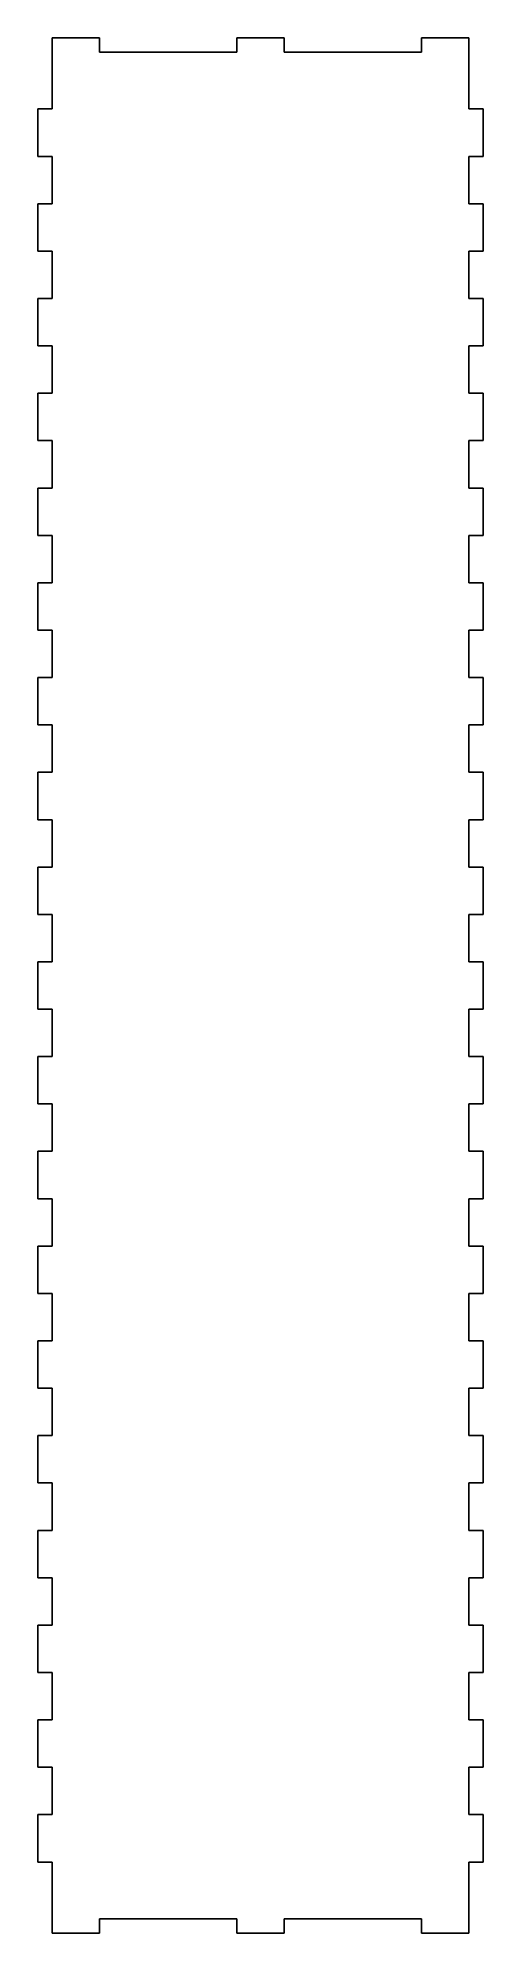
# Model space of a CAD drawing. Extents: x -3 to 91, y -3 to 397.
import ezdxf

# ---------------------------------------------------------------- set-up
doc = ezdxf.new("R2010")
doc.units = 0
doc.header["$MEASUREMENT"] = 0
doc.layers.add('Sketch6', color=7, linetype='Continuous')

msp = doc.modelspace()

# ---------------------------------------------------------------- linework, layer by layer
at = {"layer": 'Sketch6'}
for p, q in [((0, 397, 2.99), (0, 396.95, 2.99)), ((9.97, 397, 2.99), (0, 397, 2.99)), ((0, 396.95, 2.99), (0, 382, 2.99)), ((10, 397, 2.99), (9.97, 397, 2.99)), ((10, 394.01, 2.99), (10, 397, 2.99)), ((48.97, 397, 2.99), (39, 397, 2.99)), ((39, 397, 2.99), (39, 396.99, 2.99)), ((39, 396.99, 2.99), (39, 394, 2.99)), ((49, 397, 2.99), (48.97, 397, 2.99)), ((49, 394.01, 2.99), (49, 397, 2.99)), ((87.97, 397, 2.99), (78, 397, 2.99)), ((78, 397, 2.99), (78, 396.99, 2.99)), ((78, 396.99, 2.99), (78, 394, 2.99)), ((88, 397, 2.99), (87.97, 397, 2.99)), ((88, 382.05, 2.99), (88, 397, 2.99)), ((10, 394, 2.99), (10, 394.01, 2.99)), ((38.9, 394, 2.99), (10, 394, 2.99)), ((39, 394, 2.99), (38.9, 394, 2.99)), ((49, 394, 2.99), (49, 394.01, 2.99)), ((77.9, 394, 2.99), (49, 394, 2.99)), ((78, 394, 2.99), (77.9, 394, 2.99)), ((-3, 382, 2.99), (-3, 381.97, 2.99)), ((-0.01, 382, 2.99), (-3, 382, 2.99)), ((-3, 381.97, 2.99), (-3, 372, 2.99)), ((0, 382, 2.99), (-0.01, 382, 2.99)), ((88, 382, 2.99), (88, 382.05, 2.99)), ((90.99, 382, 2.99), (88, 382, 2.99)), ((91, 382, 2.99), (90.99, 382, 2.99)), ((91, 372.03, 2.99), (91, 382, 2.99)), ((-3, 372, 2.99), (-2.99, 372, 2.99)), ((-2.99, 372, 2.99), (0, 372, 2.99)), ((0, 372, 2.99), (0, 371.97, 2.99)), ((88, 372, 2.99), (88.01, 372, 2.99)), ((88, 362.03, 2.99), (88, 372, 2.99)), ((88.01, 372, 2.99), (91, 372, 2.99)), ((91, 372, 2.99), (91, 372.03, 2.99)), ((0, 371.97, 2.99), (0, 362, 2.99)), ((-0.01, 362, 2.99), (-3, 362, 2.99)), ((-3, 362, 2.99), (-3, 361.97, 2.99)), ((-3, 361.97, 2.99), (-3, 352, 2.99)), ((0, 362, 2.99), (-0.01, 362, 2.99)), ((88, 362, 2.99), (88, 362.03, 2.99)), ((90.99, 362, 2.99), (88, 362, 2.99)), ((91, 362, 2.99), (90.99, 362, 2.99)), ((91, 352.03, 2.99), (91, 362, 2.99)), ((-3, 352, 2.99), (-2.99, 352, 2.99)), ((-2.99, 352, 2.99), (0, 352, 2.99)), ((0, 352, 2.99), (0, 351.97, 2.99)), ((88, 352, 2.99), (88.01, 352, 2.99)), ((88, 342.03, 2.99), (88, 352, 2.99)), ((88.01, 352, 2.99), (91, 352, 2.99)), ((91, 352, 2.99), (91, 352.03, 2.99)), ((0, 351.97, 2.99), (0, 342, 2.99)), ((-0.01, 342, 2.99), (-3, 342, 2.99)), ((-3, 342, 2.99), (-3, 341.97, 2.99)), ((-3, 341.97, 2.99), (-3, 332, 2.99)), ((0, 342, 2.99), (-0.01, 342, 2.99)), ((88, 342, 2.99), (88, 342.03, 2.99)), ((90.99, 342, 2.99), (88, 342, 2.99)), ((91, 342, 2.99), (90.99, 342, 2.99)), ((91, 332.03, 2.99), (91, 342, 2.99)), ((-3, 332, 2.99), (-2.99, 332, 2.99)), ((-2.99, 332, 2.99), (0, 332, 2.99)), ((0, 332, 2.99), (0, 331.97, 2.99)), ((88, 332, 2.99), (88.01, 332, 2.99)), ((88, 322.03, 2.99), (88, 332, 2.99)), ((88.01, 332, 2.99), (91, 332, 2.99)), ((91, 332, 2.99), (91, 332.03, 2.99)), ((0, 331.97, 2.99), (0, 322, 2.99)), ((-3, 322, 2.99), (-3, 321.97, 2.99)), ((-0.01, 322, 2.99), (-3, 322, 2.99)), ((-3, 321.97, 2.99), (-3, 312, 2.99)), ((0, 322, 2.99), (-0.01, 322, 2.99)), ((88, 322, 2.99), (88, 322.03, 2.99)), ((90.99, 322, 2.99), (88, 322, 2.99)), ((91, 322, 2.99), (90.99, 322, 2.99)), ((91, 312.03, 2.99), (91, 322, 2.99)), ((-3, 312, 2.99), (-2.99, 312, 2.99)), ((-2.99, 312, 2.99), (0, 312, 2.99)), ((0, 312, 2.99), (0, 311.97, 2.99)), ((88, 312, 2.99), (88.01, 312, 2.99)), ((88, 302.03, 2.99), (88, 312, 2.99)), ((88.01, 312, 2.99), (91, 312, 2.99)), ((91, 312, 2.99), (91, 312.03, 2.99)), ((0, 311.97, 2.99), (0, 302, 2.99)), ((-3, 302, 2.99), (-3, 301.97, 2.99)), ((-0.01, 302, 2.99), (-3, 302, 2.99)), ((-3, 301.97, 2.99), (-3, 292, 2.99)), ((0, 302, 2.99), (-0.01, 302, 2.99)), ((88, 302, 2.99), (88, 302.03, 2.99)), ((90.99, 302, 2.99), (88, 302, 2.99)), ((91, 302, 2.99), (90.99, 302, 2.99)), ((91, 292.03, 2.99), (91, 302, 2.99)), ((-3, 292, 2.99), (-2.99, 292, 2.99)), ((-2.99, 292, 2.99), (0, 292, 2.99)), ((0, 292, 2.99), (0, 291.97, 2.99)), ((88, 282.03, 2.99), (88, 292, 2.99)), ((88, 292, 2.99), (88.01, 292, 2.99)), ((88.01, 292, 2.99), (91, 292, 2.99)), ((91, 292, 2.99), (91, 292.03, 2.99)), ((0, 291.97, 2.99), (0, 282, 2.99)), ((-3, 282, 2.99), (-3, 281.97, 2.99)), ((-0.01, 282, 2.99), (-3, 282, 2.99)), ((-3, 281.97, 2.99), (-3, 272, 2.99)), ((0, 282, 2.99), (-0.01, 282, 2.99)), ((88, 282, 2.99), (88, 282.03, 2.99)), ((90.99, 282, 2.99), (88, 282, 2.99)), ((91, 282, 2.99), (90.99, 282, 2.99)), ((91, 272.03, 2.99), (91, 282, 2.99)), ((-3, 272, 2.99), (-2.99, 272, 2.99)), ((-2.99, 272, 2.99), (0, 272, 2.99)), ((0, 272, 2.99), (0, 271.97, 2.99)), ((88, 272, 2.99), (88.01, 272, 2.99)), ((88, 262.03, 2.99), (88, 272, 2.99)), ((88.01, 272, 2.99), (91, 272, 2.99)), ((91, 272, 2.99), (91, 272.03, 2.99)), ((0, 271.97, 2.99), (0, 262, 2.99)), ((-3, 262, 2.99), (-3, 261.97, 2.99)), ((-0.01, 262, 2.99), (-3, 262, 2.99)), ((-3, 261.97, 2.99), (-3, 252, 2.99)), ((0, 262, 2.99), (-0.01, 262, 2.99)), ((88, 262, 2.99), (88, 262.03, 2.99)), ((90.99, 262, 2.99), (88, 262, 2.99)), ((91, 262, 2.99), (90.99, 262, 2.99)), ((91, 252.03, 2.99), (91, 262, 2.99)), ((-3, 252, 2.99), (-2.99, 252, 2.99)), ((-2.99, 252, 2.99), (0, 252, 2.99)), ((0, 252, 2.99), (0, 251.97, 2.99)), ((88, 242.03, 2.99), (88, 252, 2.99)), ((88, 252, 2.99), (88.01, 252, 2.99)), ((88.01, 252, 2.99), (91, 252, 2.99)), ((91, 252, 2.99), (91, 252.03, 2.99)), ((0, 251.97, 2.99), (0, 242, 2.99)), ((-0.01, 242, 2.99), (-3, 242, 2.99)), ((-3, 242, 2.99), (-3, 241.97, 2.99)), ((-3, 241.97, 2.99), (-3, 232, 2.99)), ((0, 242, 2.99), (-0.01, 242, 2.99)), ((88, 242, 2.99), (88, 242.03, 2.99)), ((90.99, 242, 2.99), (88, 242, 2.99)), ((91, 242, 2.99), (90.99, 242, 2.99)), ((91, 232.03, 2.99), (91, 242, 2.99)), ((-3, 232, 2.99), (-2.99, 232, 2.99)), ((-2.99, 232, 2.99), (0, 232, 2.99)), ((0, 232, 2.99), (0, 231.97, 2.99)), ((88, 232, 2.99), (88.01, 232, 2.99)), ((88, 222.03, 2.99), (88, 232, 2.99)), ((88.01, 232, 2.99), (91, 232, 2.99)), ((91, 232, 2.99), (91, 232.03, 2.99)), ((0, 231.97, 2.99), (0, 222, 2.99)), ((-0.01, 222, 2.99), (-3, 222, 2.99)), ((-3, 222, 2.99), (-3, 221.97, 2.99)), ((-3, 221.97, 2.99), (-3, 212, 2.99)), ((0, 222, 2.99), (-0.01, 222, 2.99)), ((88, 222, 2.99), (88, 222.03, 2.99)), ((90.99, 222, 2.99), (88, 222, 2.99)), ((91, 222, 2.99), (90.99, 222, 2.99)), ((91, 212.03, 2.99), (91, 222, 2.99)), ((-3, 212, 2.99), (-2.99, 212, 2.99)), ((-2.99, 212, 2.99), (0, 212, 2.99)), ((0, 212, 2.99), (0, 211.97, 2.99)), ((88, 212, 2.99), (88.01, 212, 2.99)), ((88, 202.03, 2.99), (88, 212, 2.99)), ((88.01, 212, 2.99), (91, 212, 2.99)), ((91, 212, 2.99), (91, 212.03, 2.99)), ((0, 211.97, 2.99), (0, 202, 2.99)), ((-0.01, 202, 2.99), (-3, 202, 2.99)), ((-3, 202, 2.99), (-3, 201.97, 2.99)), ((-3, 201.97, 2.99), (-3, 192, 2.99)), ((0, 202, 2.99), (-0.01, 202, 2.99)), ((88, 202, 2.99), (88, 202.03, 2.99)), ((90.99, 202, 2.99), (88, 202, 2.99)), ((91, 202, 2.99), (90.99, 202, 2.99)), ((91, 192.03, 2.99), (91, 202, 2.99)), ((-3, 192, 2.99), (-2.99, 192, 2.99)), ((-2.99, 192, 2.99), (0, 192, 2.99)), ((0, 192, 2.99), (0, 191.97, 2.99)), ((88, 182.03, 2.99), (88, 192, 2.99)), ((88, 192, 2.99), (88.01, 192, 2.99)), ((88.01, 192, 2.99), (91, 192, 2.99)), ((91, 192, 2.99), (91, 192.03, 2.99)), ((0, 191.97, 2.99), (0, 182, 2.99)), ((-0.01, 182, 2.99), (-3, 182, 2.99)), ((-3, 182, 2.99), (-3, 181.97, 2.99)), ((-3, 181.97, 2.99), (-3, 172, 2.99)), ((0, 182, 2.99), (-0.01, 182, 2.99)), ((88, 182, 2.99), (88, 182.03, 2.99)), ((90.99, 182, 2.99), (88, 182, 2.99)), ((91, 182, 2.99), (90.99, 182, 2.99)), ((91, 172.03, 2.99), (91, 182, 2.99)), ((-3, 172, 2.99), (-2.99, 172, 2.99)), ((-2.99, 172, 2.99), (0, 172, 2.99)), ((0, 172, 2.99), (0, 171.97, 2.99)), ((88, 162.03, 2.99), (88, 172, 2.99)), ((88, 172, 2.99), (88.01, 172, 2.99)), ((88.01, 172, 2.99), (91, 172, 2.99)), ((91, 172, 2.99), (91, 172.03, 2.99)), ((0, 171.97, 2.99), (0, 162, 2.99)), ((-3, 162, 2.99), (-3, 161.97, 2.99)), ((-0.01, 162, 2.99), (-3, 162, 2.99)), ((-3, 161.97, 2.99), (-3, 152, 2.99)), ((0, 162, 2.99), (-0.01, 162, 2.99)), ((88, 162, 2.99), (88, 162.03, 2.99)), ((90.99, 162, 2.99), (88, 162, 2.99)), ((91, 162, 2.99), (90.99, 162, 2.99)), ((91, 152.03, 2.99), (91, 162, 2.99)), ((91, 152, 2.99), (91, 152.03, 2.99)), ((-3, 152, 2.99), (-2.99, 152, 2.99)), ((-2.99, 152, 2.99), (0, 152, 2.99)), ((0, 152, 2.99), (0, 151.97, 2.99)), ((0, 151.97, 2.99), (0, 142, 2.99)), ((88, 142.03, 2.99), (88, 152, 2.99)), ((88, 152, 2.99), (88.01, 152, 2.99)), ((88.01, 152, 2.99), (91, 152, 2.99)), ((-0.01, 142, 2.99), (-3, 142, 2.99)), ((-3, 142, 2.99), (-3, 141.97, 2.99)), ((-3, 141.97, 2.99), (-3, 132, 2.99)), ((0, 142, 2.99), (-0.01, 142, 2.99)), ((88, 142, 2.99), (88, 142.03, 2.99)), ((90.99, 142, 2.99), (88, 142, 2.99)), ((91, 142, 2.99), (90.99, 142, 2.99)), ((91, 132.03, 2.99), (91, 142, 2.99)), ((91, 132, 2.99), (91, 132.03, 2.99)), ((-3, 132, 2.99), (-2.99, 132, 2.99)), ((-2.99, 132, 2.99), (0, 132, 2.99)), ((0, 132, 2.99), (0, 131.97, 2.99)), ((0, 131.97, 2.99), (0, 122, 2.99)), ((88, 122.03, 2.99), (88, 132, 2.99)), ((88, 132, 2.99), (88.01, 132, 2.99)), ((88.01, 132, 2.99), (91, 132, 2.99)), ((-3, 122, 2.99), (-3, 121.97, 2.99)), ((-0.01, 122, 2.99), (-3, 122, 2.99)), ((-3, 121.97, 2.99), (-3, 112, 2.99)), ((0, 122, 2.99), (-0.01, 122, 2.99)), ((88, 122, 2.99), (88, 122.03, 2.99)), ((90.99, 122, 2.99), (88, 122, 2.99)), ((91, 122, 2.99), (90.99, 122, 2.99)), ((91, 112.03, 2.99), (91, 122, 2.99)), ((91, 112, 2.99), (91, 112.03, 2.99)), ((-3, 112, 2.99), (-2.99, 112, 2.99)), ((-2.99, 112, 2.99), (0, 112, 2.99)), ((0, 112, 2.99), (0, 111.97, 2.99)), ((0, 111.97, 2.99), (0, 102, 2.99)), ((88, 102.03, 2.99), (88, 112, 2.99)), ((88, 112, 2.99), (88.01, 112, 2.99)), ((88.01, 112, 2.99), (91, 112, 2.99)), ((-3, 102, 2.99), (-3, 101.97, 2.99)), ((-0.01, 102, 2.99), (-3, 102, 2.99)), ((-3, 101.97, 2.99), (-3, 92, 2.99)), ((0, 102, 2.99), (-0.01, 102, 2.99)), ((88, 102, 2.99), (88, 102.03, 2.99)), ((90.99, 102, 2.99), (88, 102, 2.99)), ((91, 102, 2.99), (90.99, 102, 2.99)), ((91, 92.03, 2.99), (91, 102, 2.99)), ((91, 92, 2.99), (91, 92.03, 2.99)), ((-3, 92, 2.99), (-2.99, 92, 2.99)), ((-2.99, 92, 2.99), (0, 92, 2.99)), ((0, 92, 2.99), (0, 91.97, 2.99)), ((0, 91.97, 2.99), (0, 82, 2.99)), ((88, 82.03, 2.99), (88, 92, 2.99)), ((88, 92, 2.99), (88.01, 92, 2.99)), ((88.01, 92, 2.99), (91, 92, 2.99)), ((-0.01, 82, 2.99), (-3, 82, 2.99)), ((-3, 82, 2.99), (-3, 81.97, 2.99)), ((-3, 81.97, 2.99), (-3, 72, 2.99)), ((0, 82, 2.99), (-0.01, 82, 2.99)), ((88, 82, 2.99), (88, 82.03, 2.99)), ((90.99, 82, 2.99), (88, 82, 2.99)), ((91, 82, 2.99), (90.99, 82, 2.99)), ((91, 72.03, 2.99), (91, 82, 2.99)), ((91, 72, 2.99), (91, 72.03, 2.99)), ((-3, 72, 2.99), (-2.99, 72, 2.99)), ((-2.99, 72, 2.99), (0, 72, 2.99)), ((0, 72, 2.99), (0, 71.97, 2.99)), ((0, 71.97, 2.99), (0, 62, 2.99)), ((88, 62.03, 2.99), (88, 72, 2.99)), ((88, 72, 2.99), (88.01, 72, 2.99)), ((88.01, 72, 2.99), (91, 72, 2.99)), ((-3, 62, 2.99), (-3, 61.97, 2.99)), ((-0.01, 62, 2.99), (-3, 62, 2.99)), ((-3, 61.97, 2.99), (-3, 52, 2.99)), ((0, 62, 2.99), (-0.01, 62, 2.99)), ((88, 62, 2.99), (88, 62.03, 2.99)), ((90.99, 62, 2.99), (88, 62, 2.99)), ((91, 62, 2.99), (90.99, 62, 2.99)), ((91, 52.03, 2.99), (91, 62, 2.99)), ((91, 52, 2.99), (91, 52.03, 2.99)), ((-3, 52, 2.99), (-2.99, 52, 2.99)), ((-2.99, 52, 2.99), (0, 52, 2.99)), ((0, 52, 2.99), (0, 51.97, 2.99)), ((0, 51.97, 2.99), (0, 42, 2.99)), ((88, 42.03, 2.99), (88, 52, 2.99)), ((88, 52, 2.99), (88.01, 52, 2.99)), ((88.01, 52, 2.99), (91, 52, 2.99)), ((-0.01, 42, 2.99), (-3, 42, 2.99)), ((-3, 42, 2.99), (-3, 41.97, 2.99)), ((-3, 41.97, 2.99), (-3, 32, 2.99)), ((0, 42, 2.99), (-0.01, 42, 2.99)), ((88, 42, 2.99), (88, 42.03, 2.99)), ((90.99, 42, 2.99), (88, 42, 2.99)), ((91, 42, 2.99), (90.99, 42, 2.99)), ((91, 32.03, 2.99), (91, 42, 2.99)), ((91, 32, 2.99), (91, 32.03, 2.99)), ((-3, 32, 2.99), (-2.99, 32, 2.99)), ((-2.99, 32, 2.99), (0, 32, 2.99)), ((0, 32, 2.99), (0, 31.97, 2.99)), ((0, 31.97, 2.99), (0, 22, 2.99)), ((88, 32, 2.99), (88.01, 32, 2.99)), ((88, 22.03, 2.99), (88, 32, 2.99)), ((88.01, 32, 2.99), (91, 32, 2.99)), ((-0.01, 22, 2.99), (-3, 22, 2.99)), ((-3, 22, 2.99), (-3, 21.97, 2.99)), ((-3, 21.97, 2.99), (-3, 12, 2.99)), ((0, 22, 2.99), (-0.01, 22, 2.99)), ((88, 22, 2.99), (88, 22.03, 2.99)), ((90.99, 22, 2.99), (88, 22, 2.99)), ((91, 22, 2.99), (90.99, 22, 2.99)), ((91, 12.03, 2.99), (91, 22, 2.99)), ((-3, 12, 2.99), (-2.99, 12, 2.99)), ((-2.99, 12, 2.99), (0, 12, 2.99)), ((0, 12, 2.99), (0, 11.95, 2.99)), ((88, -2.95, 2.99), (88, 12, 2.99)), ((88, 12, 2.99), (88.01, 12, 2.99)), ((88.01, 12, 2.99), (91, 12, 2.99)), ((91, 12, 2.99), (91, 12.03, 2.99)), ((0, 11.95, 2.99), (0, -3, 2.99)), ((10, -2.99, 2.99), (10, 0, 2.99)), ((10, 0, 2.99), (10.1, 0, 2.99)), ((10.1, 0, 2.99), (39, 0, 2.99)), ((39, 0, 2.99), (39, -0.01, 2.99)), ((49, -2.99, 2.99), (49, 0, 2.99)), ((49, 0, 2.99), (49.1, 0, 2.99)), ((49.1, 0, 2.99), (78, 0, 2.99)), ((78, 0, 2.99), (78, -0.01, 2.99)), ((0, -3, 2.99), (0.03, -3, 2.99)), ((0.03, -3, 2.99), (10, -3, 2.99)), ((10, -3, 2.99), (10, -2.99, 2.99)), ((39, -0.01, 2.99), (39, -3, 2.99)), ((39, -3, 2.99), (39.03, -3, 2.99)), ((39.03, -3, 2.99), (49, -3, 2.99)), ((49, -3, 2.99), (49, -2.99, 2.99)), ((78, -0.01, 2.99), (78, -3, 2.99)), ((78, -3, 2.99), (78.03, -3, 2.99)), ((78.03, -3, 2.99), (88, -3, 2.99)), ((88, -3, 2.99), (88, -2.95, 2.99))]:
    msp.add_line(p, q, dxfattribs=at)

doc.saveas('drawing.dxf')
